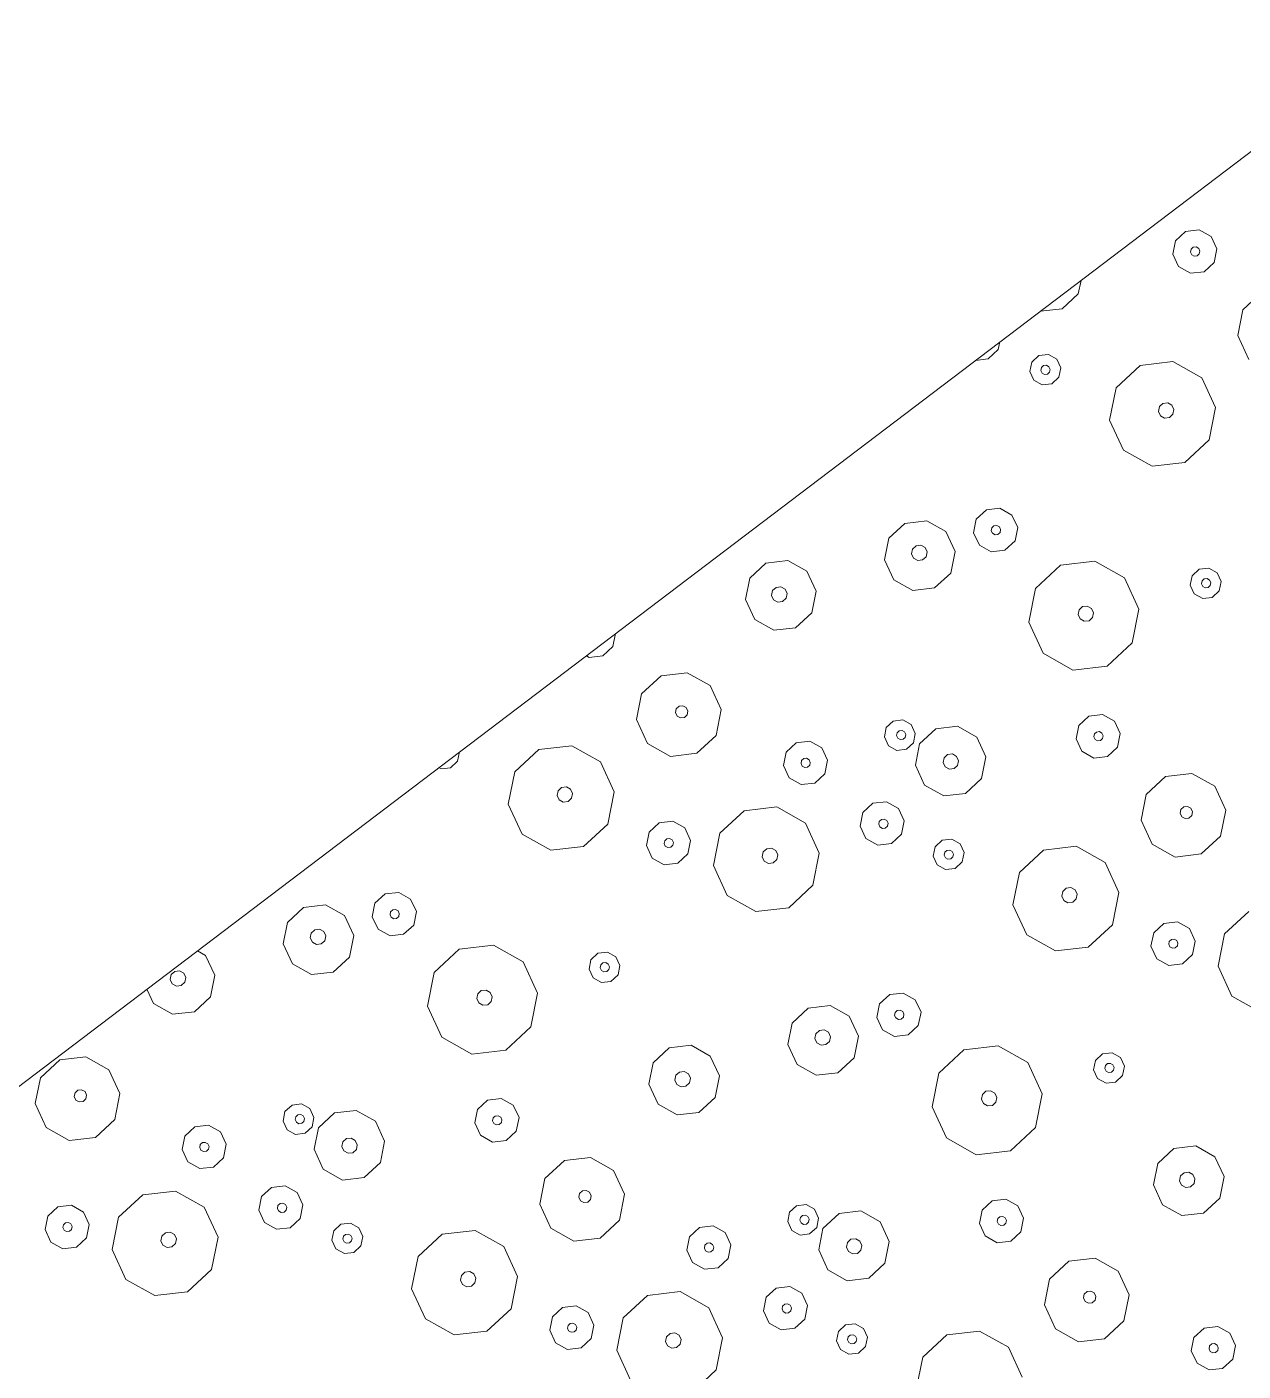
# Model space of a CAD drawing. Header units: metres. Extents: x -2858 to 512, y -1995 to 1252.
# Drawn here: x -945.436 to -941.054, y -909.575 to -904.732 of the extents above; entities that cross this region are included whole.
import ezdxf

# ---------------------------------------------------------------- set-up
doc = ezdxf.new("R2010")
doc.units = ezdxf.units.M
doc.layers.add('Calque commun', color=7, linetype='Continuous')

# ---------------------------------------------------------------- blocks, each defined once
blk = doc.blocks.new('pattern')
at = {"layer": 'Calque commun', "color": 54, "linetype": 'Continuous', "lineweight": 9}
for p, q in [((97.4761, 105.1821), (97.4958, 105.2274)), ((97.4958, 105.2274), (97.5383, 105.2526)), ((97.5383, 105.2526), (97.5876, 105.2479)), ((97.5876, 105.2479), (97.6246, 105.2151)), ((97.4869, 105.1338), (97.4761, 105.1821)), ((97.5383, 105.1769), (97.5424, 105.1865)), ((97.5424, 105.1865), (97.5514, 105.1917)), ((97.5514, 105.1917), (97.5617, 105.1907)), ((97.5617, 105.1907), (97.5695, 105.1839)), ((97.5695, 105.1839), (97.5717, 105.1737)), ((97.6246, 105.2151), (97.6354, 105.1669)), ((97.5239, 105.1011), (97.4869, 105.1338)), ((97.5406, 105.1668), (97.5383, 105.1769)), ((97.5483, 105.1599), (97.5406, 105.1668)), ((97.5587, 105.1589), (97.5483, 105.1599)), ((97.5676, 105.1642), (97.5587, 105.1589)), ((97.5717, 105.1737), (97.5676, 105.1642)), ((97.6354, 105.1669), (97.6157, 105.1215)), ((97.5731, 105.0964), (97.5239, 105.1011)), ((97.6157, 105.1215), (97.5731, 105.0964)), ((97.6152, 104.8204), (97.6969, 104.8687)), ((97.6969, 104.8687), (97.7914, 104.8597)), ((97.7914, 104.8597), (97.8626, 104.7969)), ((97.038, 104.7183), (97.0695, 104.7908)), ((97.0695, 104.7908), (97.1376, 104.831)), ((97.1376, 104.831), (97.2164, 104.8235)), ((97.2164, 104.8235), (97.2757, 104.7712)), ((97.5774, 104.7334), (97.6152, 104.8204)), ((97.8626, 104.7969), (97.8832, 104.7042)), ((97.2757, 104.7712), (97.2929, 104.694)), ((97.0553, 104.641), (97.038, 104.7183)), ((97.1385, 104.7024), (97.1454, 104.7183)), ((97.1422, 104.6855), (97.1385, 104.7024)), ((97.1454, 104.7183), (97.1603, 104.7271)), ((97.1603, 104.7271), (97.1775, 104.7254)), ((97.1775, 104.7254), (97.1905, 104.714)), ((97.1942, 104.6971), (97.1873, 104.6812)), ((97.1905, 104.714), (97.1942, 104.6971)), ((97.2929, 104.694), (97.2614, 104.6214)), ((97.598, 104.6407), (97.5774, 104.7334)), ((97.6936, 104.722), (97.6991, 104.7347)), ((97.6966, 104.7085), (97.6936, 104.722)), ((97.707, 104.6993), (97.6966, 104.7085)), ((97.6991, 104.7347), (97.711, 104.7417)), ((97.7208, 104.698), (97.707, 104.6993)), ((97.711, 104.7417), (97.7248, 104.7404)), ((97.7327, 104.705), (97.7208, 104.698)), ((97.7248, 104.7404), (97.7352, 104.7313)), ((97.7382, 104.7177), (97.7327, 104.705)), ((97.7352, 104.7313), (97.7382, 104.7177)), ((97.8832, 104.7042), (97.8454, 104.6171)), ((98.0455, 104.6217), (98.0927, 104.7305)), ((97.1552, 104.6741), (97.1422, 104.6855)), ((97.1724, 104.6724), (97.1552, 104.6741)), ((97.1873, 104.6812), (97.1724, 104.6724)), ((97.1145, 104.5887), (97.0553, 104.641)), ((97.2614, 104.6214), (97.1933, 104.5812)), ((97.6692, 104.5779), (97.598, 104.6407)), ((97.8454, 104.6171), (97.7637, 104.5689)), ((98.0713, 104.5058), (98.0455, 104.6217)), ((97.1933, 104.5812), (97.1145, 104.5887)), ((97.7637, 104.5689), (97.6692, 104.5779)), ((98.1602, 104.4273), (98.0713, 104.5058)), ((96.5403, 104.4938), (96.5661, 104.378)), ((98.3805, 104.4764), (98.2784, 104.416)), ((98.2784, 104.416), (98.1602, 104.4273)), ((96.5661, 104.378), (96.5189, 104.2691)), ((97.663, 104.3532), (97.7056, 104.3783)), ((97.7056, 104.3783), (97.7548, 104.3736)), ((97.7548, 104.3736), (97.7919, 104.3409)), ((97.6434, 104.3078), (97.663, 104.3532)), ((97.6541, 104.2595), (97.6434, 104.3078)), ((97.7056, 104.3027), (97.7097, 104.3122)), ((97.7097, 104.3122), (97.7186, 104.3175)), ((97.7186, 104.3175), (97.729, 104.3165)), ((97.729, 104.3165), (97.7367, 104.3096)), ((97.7367, 104.3096), (97.739, 104.2995)), ((97.7919, 104.3409), (97.8026, 104.2926)), ((96.5189, 104.2691), (96.4167, 104.2088)), ((96.9985, 104.2266), (97.0123, 104.2583)), ((97.0123, 104.2583), (97.0421, 104.2759)), ((97.0421, 104.2759), (97.0765, 104.2726)), ((97.0765, 104.2726), (97.1025, 104.2497)), ((97.6912, 104.2268), (97.6541, 104.2595)), ((97.7078, 104.2925), (97.7056, 104.3027)), ((97.7156, 104.2857), (97.7078, 104.2925)), ((97.7259, 104.2847), (97.7156, 104.2857)), ((97.7349, 104.29), (97.7259, 104.2847)), ((97.739, 104.2995), (97.7349, 104.29)), ((97.8026, 104.2926), (97.783, 104.2473)), ((96.4167, 104.2088), (96.2986, 104.22)), ((97.006, 104.1928), (96.9985, 104.2266)), ((97.0363, 104.2237), (97.0404, 104.2332)), ((97.0386, 104.2136), (97.0363, 104.2237)), ((97.0463, 104.2067), (97.0386, 104.2136)), ((97.0404, 104.2332), (97.0494, 104.2385)), ((97.0494, 104.2385), (97.0597, 104.2375)), ((97.0656, 104.211), (97.0567, 104.2057)), ((97.0597, 104.2375), (97.0675, 104.2307)), ((97.0697, 104.2205), (97.0656, 104.211)), ((97.0675, 104.2307), (97.0697, 104.2205)), ((97.11, 104.2159), (97.0962, 104.1842)), ((97.1025, 104.2497), (97.11, 104.2159)), ((97.7404, 104.2221), (97.6912, 104.2268)), ((97.783, 104.2473), (97.7404, 104.2221)), ((98.3436, 104.1878), (98.3573, 104.2196)), ((98.3573, 104.2196), (98.3872, 104.2372)), ((98.3872, 104.2372), (98.4216, 104.2339)), ((98.4216, 104.2339), (98.4476, 104.211)), ((98.4476, 104.211), (98.4551, 104.1772)), ((96.5069, 104.1472), (96.5495, 104.1724)), ((96.5495, 104.1724), (96.5987, 104.1677)), ((96.5987, 104.1677), (96.6358, 104.135)), ((97.032, 104.1699), (97.006, 104.1928)), ((97.0664, 104.1666), (97.032, 104.1699)), ((97.0567, 104.2057), (97.0463, 104.2067)), ((97.0962, 104.1842), (97.0664, 104.1666)), ((97.284, 104.104), (97.3904, 104.1668)), ((97.3904, 104.1668), (97.5135, 104.1551)), ((98.3511, 104.154), (98.3436, 104.1878)), ((98.383, 104.1851), (98.3872, 104.1946)), ((98.3853, 104.1749), (98.383, 104.1851)), ((98.3931, 104.1681), (98.3853, 104.1749)), ((98.3872, 104.1946), (98.3961, 104.1999)), ((98.4034, 104.1671), (98.3931, 104.1681)), ((98.3961, 104.1999), (98.4064, 104.1989)), ((98.4123, 104.1724), (98.4034, 104.1671)), ((98.4064, 104.1989), (98.4142, 104.192)), ((98.4165, 104.1819), (98.4123, 104.1724)), ((98.4142, 104.192), (98.4165, 104.1819)), ((98.4551, 104.1772), (98.4413, 104.1455)), ((96.4872, 104.1019), (96.5069, 104.1472)), ((96.6358, 104.135), (96.6465, 104.0867)), ((97.5135, 104.1551), (97.6061, 104.0733)), ((98.377, 104.1311), (98.3511, 104.154)), ((98.4115, 104.1279), (98.377, 104.1311)), ((98.4413, 104.1455), (98.4115, 104.1279)), ((96.498, 104.0536), (96.4872, 104.1019)), ((96.5494, 104.0968), (96.5536, 104.1063)), ((96.5517, 104.0866), (96.5494, 104.0968)), ((96.5595, 104.0798), (96.5517, 104.0866)), ((96.5536, 104.1063), (96.5625, 104.1116)), ((96.5698, 104.0788), (96.5595, 104.0798)), ((96.5625, 104.1116), (96.5728, 104.1106)), ((96.5788, 104.0841), (96.5698, 104.0788)), ((96.5728, 104.1106), (96.5806, 104.1037)), ((96.5829, 104.0936), (96.5788, 104.0841)), ((96.5806, 104.1037), (96.5829, 104.0936)), ((96.6465, 104.0867), (96.6269, 104.0413)), ((97.2348, 103.9906), (97.284, 104.104)), ((97.6061, 104.0733), (97.633, 103.9526)), ((98.0486, 104.0485), (98.1167, 104.0888)), ((98.1167, 104.0888), (98.1955, 104.0813)), ((98.1955, 104.0813), (98.2548, 104.0289)), ((96.5351, 104.0209), (96.498, 104.0536)), ((96.5843, 104.0162), (96.5351, 104.0209)), ((96.6269, 104.0413), (96.5843, 104.0162)), ((98.0172, 103.976), (98.0486, 104.0485)), ((98.2548, 104.0289), (98.272, 103.9517)), ((97.2617, 103.8699), (97.2348, 103.9906)), ((97.396, 103.9748), (97.4029, 103.9907)), ((97.3998, 103.9579), (97.396, 103.9748)), ((97.4029, 103.9907), (97.4178, 103.9995)), ((97.4178, 103.9995), (97.4351, 103.9979)), ((97.4351, 103.9979), (97.448, 103.9864)), ((97.4518, 103.9695), (97.4449, 103.9536)), ((97.448, 103.9864), (97.4518, 103.9695)), ((98.0344, 103.8987), (98.0172, 103.976)), ((98.1174, 103.9683), (98.1243, 103.9841)), ((98.1211, 103.9514), (98.1174, 103.9683)), ((98.1243, 103.9841), (98.1392, 103.9929)), ((98.1392, 103.9929), (98.1564, 103.9913)), ((98.1564, 103.9913), (98.1694, 103.9799)), ((98.1694, 103.9799), (98.1731, 103.963)), ((98.3967, 103.9375), (98.4163, 103.9829)), ((98.4163, 103.9829), (98.4589, 104.008)), ((98.4589, 104.008), (98.5081, 104.0033)), ((98.5081, 104.0033), (98.5452, 103.9706)), ((98.5452, 103.9706), (98.556, 103.9224)), ((96.082, 103.9153), (96.1637, 103.9635)), ((96.1637, 103.9635), (96.2582, 103.9545)), ((96.2582, 103.9545), (96.3294, 103.8917)), ((97.4128, 103.9465), (97.3998, 103.9579)), ((97.43, 103.9448), (97.4128, 103.9465)), ((97.4449, 103.9536), (97.43, 103.9448)), ((97.633, 103.9526), (97.5838, 103.8392)), ((98.1341, 103.9399), (98.1211, 103.9514)), ((98.1513, 103.9383), (98.1341, 103.9399)), ((98.1662, 103.9471), (98.1513, 103.9383)), ((98.1731, 103.963), (98.1662, 103.9471)), ((98.272, 103.9517), (98.2405, 103.8791)), ((98.4074, 103.8893), (98.3967, 103.9375)), ((98.4576, 103.9353), (98.4617, 103.9449)), ((98.4598, 103.9252), (98.4576, 103.9353)), ((98.4676, 103.9183), (98.4598, 103.9252)), ((98.4617, 103.9449), (98.4706, 103.9501)), ((98.4706, 103.9501), (98.481, 103.9492)), ((98.4869, 103.9226), (98.478, 103.9173)), ((98.481, 103.9492), (98.4888, 103.9423)), ((98.491, 103.9322), (98.4869, 103.9226)), ((98.4888, 103.9423), (98.491, 103.9322)), ((98.556, 103.9224), (98.5363, 103.877)), ((96.0442, 103.8282), (96.082, 103.9153)), ((96.3294, 103.8917), (96.35, 103.799)), ((96.5595, 103.8253), (96.6617, 103.8857)), ((96.6617, 103.8857), (96.7798, 103.8744)), ((96.7798, 103.8744), (96.8688, 103.7959)), ((98.0937, 103.8464), (98.0344, 103.8987)), ((98.2405, 103.8791), (98.1724, 103.8389)), ((98.4445, 103.8566), (98.4074, 103.8893)), ((98.478, 103.9173), (98.4676, 103.9183)), ((98.5363, 103.877), (98.4937, 103.8519)), ((98.7067, 103.8321), (98.8089, 103.8924)), ((98.8089, 103.8924), (98.927, 103.8812)), ((96.0648, 103.7355), (96.0442, 103.8282)), ((96.1604, 103.8168), (96.1659, 103.8295)), ((96.1659, 103.8295), (96.1779, 103.8365)), ((96.1779, 103.8365), (96.1917, 103.8352)), ((96.1917, 103.8352), (96.202, 103.8261)), ((96.202, 103.8261), (96.205, 103.8125)), ((96.5123, 103.7165), (96.5595, 103.8253)), ((97.3544, 103.7881), (97.2617, 103.8699)), ((97.5838, 103.8392), (97.4774, 103.7764)), ((98.1724, 103.8389), (98.0937, 103.8464)), ((98.4937, 103.8519), (98.4445, 103.8566)), ((98.6595, 103.7232), (98.7067, 103.8321)), ((96.1634, 103.8033), (96.1604, 103.8168)), ((96.1738, 103.7941), (96.1634, 103.8033)), ((96.1876, 103.7928), (96.1738, 103.7941)), ((96.1995, 103.7998), (96.1876, 103.7928)), ((96.205, 103.8125), (96.1995, 103.7998)), ((96.35, 103.799), (96.3123, 103.7119)), ((96.8688, 103.7959), (96.8946, 103.68)), ((97.4774, 103.7764), (97.3544, 103.7881)), ((98.1412, 103.7703), (98.155, 103.8021)), ((98.155, 103.8021), (98.1848, 103.8196)), ((98.1768, 103.7699), (98.181, 103.7795)), ((98.181, 103.7795), (98.1899, 103.7847)), ((98.1848, 103.8196), (98.2192, 103.8164)), ((98.1899, 103.7847), (98.2002, 103.7838)), ((98.2002, 103.7838), (98.208, 103.7769)), ((98.208, 103.7769), (98.2103, 103.7667)), ((98.2192, 103.8164), (98.2451, 103.7935)), ((98.2451, 103.7935), (98.2527, 103.7597)), ((96.136, 103.6727), (96.0648, 103.7355)), ((96.6645, 103.7181), (96.6794, 103.7269)), ((96.6794, 103.7269), (96.6966, 103.7253)), ((98.1487, 103.7365), (98.1412, 103.7703)), ((98.1747, 103.7136), (98.1487, 103.7365)), ((98.1791, 103.7598), (98.1768, 103.7699)), ((98.1869, 103.7529), (98.1791, 103.7598)), ((98.1972, 103.7519), (98.1869, 103.7529)), ((98.2061, 103.7572), (98.1972, 103.7519)), ((98.2103, 103.7667), (98.2061, 103.7572)), ((98.2389, 103.7279), (98.2091, 103.7103)), ((98.2527, 103.7597), (98.2389, 103.7279)), ((98.8117, 103.7249), (98.8266, 103.7337)), ((98.8266, 103.7337), (98.8438, 103.7321)), ((98.8438, 103.7321), (98.8568, 103.7206)), ((96.3123, 103.7119), (96.2305, 103.6637)), ((96.5381, 103.6006), (96.5123, 103.7165)), ((96.6576, 103.7022), (96.6645, 103.7181)), ((96.6614, 103.6854), (96.6576, 103.7022)), ((96.6743, 103.6739), (96.6614, 103.6854)), ((96.7065, 103.6811), (96.6916, 103.6723)), ((96.6966, 103.7253), (96.7096, 103.7138)), ((96.7133, 103.6969), (96.7065, 103.6811)), ((96.7096, 103.7138), (96.7133, 103.6969)), ((96.8946, 103.68), (96.8474, 103.5712)), ((98.2091, 103.7103), (98.1747, 103.7136)), ((98.6853, 103.6074), (98.6595, 103.7232)), ((98.8048, 103.709), (98.8117, 103.7249)), ((98.8086, 103.6921), (98.8048, 103.709)), ((98.8215, 103.6807), (98.8086, 103.6921)), ((98.8388, 103.679), (98.8215, 103.6807)), ((98.8537, 103.6878), (98.8388, 103.679)), ((98.8606, 103.7037), (98.8537, 103.6878)), ((98.8568, 103.7206), (98.8606, 103.7037)), ((99.0418, 103.6868), (98.9946, 103.5779)), ((96.2305, 103.6637), (96.136, 103.6727)), ((96.6916, 103.6723), (96.6743, 103.6739)), ((98.4186, 103.5857), (98.4383, 103.6311)), ((98.4383, 103.6311), (98.4809, 103.6562)), ((98.4809, 103.6562), (98.5301, 103.6515)), ((98.5301, 103.6515), (98.5671, 103.6188)), ((96.6271, 103.5221), (96.5381, 103.6006)), ((97.3367, 103.537), (97.3564, 103.5824)), ((97.3564, 103.5824), (97.399, 103.6075)), ((97.399, 103.6075), (97.4482, 103.6029)), ((97.4482, 103.6029), (97.4852, 103.5701)), ((98.4294, 103.5374), (98.4186, 103.5857)), ((98.4808, 103.5806), (98.4849, 103.5901)), ((98.4831, 103.5704), (98.4808, 103.5806)), ((98.4849, 103.5901), (98.4939, 103.5954)), ((98.4939, 103.5954), (98.5042, 103.5944)), ((98.5042, 103.5944), (98.512, 103.5875)), ((98.512, 103.5875), (98.5142, 103.5774)), ((98.5671, 103.6188), (98.5779, 103.5705)), ((98.7743, 103.5289), (98.6853, 103.6074)), ((96.8474, 103.5712), (96.7452, 103.5108)), ((97.3475, 103.4888), (97.3367, 103.537)), ((97.3989, 103.5319), (97.403, 103.5415)), ((97.4012, 103.5218), (97.3989, 103.5319)), ((97.403, 103.5415), (97.412, 103.5467)), ((97.412, 103.5467), (97.4223, 103.5457)), ((97.4223, 103.5457), (97.4301, 103.5389)), ((97.4301, 103.5389), (97.4324, 103.5287)), ((97.4852, 103.5701), (97.496, 103.5219)), ((98.4664, 103.5047), (98.4294, 103.5374)), ((98.4908, 103.5636), (98.4831, 103.5704)), ((98.5012, 103.5626), (98.4908, 103.5636)), ((98.5101, 103.5679), (98.5012, 103.5626)), ((98.5142, 103.5774), (98.5101, 103.5679)), ((98.5779, 103.5705), (98.5582, 103.5252)), ((98.9946, 103.5779), (98.8924, 103.5176)), ((96.7452, 103.5108), (96.6271, 103.5221)), ((97.3845, 103.4561), (97.3475, 103.4888)), ((97.409, 103.5149), (97.4012, 103.5218)), ((97.4193, 103.5139), (97.409, 103.5149)), ((97.4282, 103.5192), (97.4193, 103.5139)), ((97.4324, 103.5287), (97.4282, 103.5192)), ((97.496, 103.5219), (97.4763, 103.4765)), ((97.5714, 103.472), (97.6396, 103.5123)), ((97.6396, 103.5123), (97.7183, 103.5048)), ((97.7183, 103.5048), (97.7776, 103.4524)), ((98.5156, 103.5), (98.4664, 103.5047)), ((98.5582, 103.5252), (98.5156, 103.5)), ((98.8924, 103.5176), (98.7743, 103.5289)), ((96.1102, 103.4026), (96.1299, 103.448)), ((96.1299, 103.448), (96.1724, 103.4731)), ((96.1724, 103.4731), (96.2216, 103.4684)), ((96.2216, 103.4684), (96.2587, 103.4357)), ((96.2587, 103.4357), (96.2695, 103.3874)), ((97.4338, 103.4514), (97.3845, 103.4561)), ((97.4763, 103.4765), (97.4338, 103.4514)), ((97.54, 103.3995), (97.5714, 103.472)), ((97.7776, 103.4524), (97.7948, 103.3752)), ((98.9629, 103.4107), (98.9826, 103.4561)), ((98.9826, 103.4561), (99.0252, 103.4812)), ((99.0252, 103.4812), (99.0744, 103.4765)), ((99.0744, 103.4765), (99.1114, 103.4438)), ((99.1114, 103.4438), (99.1222, 103.3955)), ((96.1209, 103.3543), (96.1102, 103.4026)), ((96.1724, 103.3975), (96.1765, 103.407)), ((96.1746, 103.3873), (96.1724, 103.3975)), ((96.1824, 103.3805), (96.1746, 103.3873)), ((96.1765, 103.407), (96.1855, 103.4123)), ((96.1855, 103.4123), (96.1958, 103.4113)), ((96.1958, 103.4113), (96.2036, 103.4044)), ((96.2058, 103.3943), (96.2017, 103.3848)), ((96.2036, 103.4044), (96.2058, 103.3943)), ((96.2695, 103.3874), (96.2498, 103.3421)), ((97.5572, 103.3223), (97.54, 103.3995)), ((97.633, 103.3821), (97.6398, 103.398)), ((97.6398, 103.398), (97.6548, 103.4068)), ((97.6548, 103.4068), (97.672, 103.4051)), ((97.672, 103.4051), (97.685, 103.3937)), ((97.685, 103.3937), (97.6887, 103.3768)), ((98.9737, 103.3625), (98.9629, 103.4107)), ((99.0251, 103.4056), (99.0292, 103.4151)), ((99.0274, 103.3955), (99.0251, 103.4056)), ((99.0351, 103.3886), (99.0274, 103.3955)), ((99.0292, 103.4151), (99.0382, 103.4204)), ((99.0455, 103.3876), (99.0351, 103.3886)), ((99.0382, 103.4204), (99.0485, 103.4194)), ((99.0544, 103.3929), (99.0455, 103.3876)), ((99.0485, 103.4194), (99.0563, 103.4125)), ((99.0586, 103.4024), (99.0544, 103.3929)), ((99.0563, 103.4125), (99.0586, 103.4024)), ((99.1222, 103.3955), (99.1025, 103.3502)), ((95.4653, 103.3214), (95.4791, 103.3531)), ((95.4791, 103.3531), (95.5089, 103.3707)), ((95.5089, 103.3707), (95.5434, 103.3674)), ((95.5434, 103.3674), (95.5693, 103.3445)), ((95.5693, 103.3445), (95.5768, 103.3107)), ((96.158, 103.3216), (96.1209, 103.3543)), ((96.1928, 103.3795), (96.1824, 103.3805)), ((96.2017, 103.3848), (96.1928, 103.3795)), ((96.2498, 103.3421), (96.2072, 103.3169)), ((97.6367, 103.3652), (97.633, 103.3821)), ((97.6497, 103.3538), (97.6367, 103.3652)), ((97.6669, 103.3521), (97.6497, 103.3538)), ((97.6818, 103.3609), (97.6669, 103.3521)), ((97.6887, 103.3768), (97.6818, 103.3609)), ((97.7948, 103.3752), (97.7633, 103.3026)), ((99.0107, 103.3297), (98.9737, 103.3625)), ((99.1025, 103.3502), (99.06, 103.325)), ((95.4729, 103.2876), (95.4653, 103.3214)), ((95.5031, 103.3185), (95.5072, 103.328)), ((95.5054, 103.3084), (95.5031, 103.3185)), ((95.5132, 103.3015), (95.5054, 103.3084)), ((95.5072, 103.328), (95.5162, 103.3333)), ((95.5235, 103.3005), (95.5132, 103.3015)), ((95.5162, 103.3333), (95.5265, 103.3323)), ((95.5324, 103.3058), (95.5235, 103.3005)), ((95.5265, 103.3323), (95.5343, 103.3255)), ((95.5366, 103.3153), (95.5324, 103.3058)), ((95.5343, 103.3255), (95.5366, 103.3153)), ((95.5768, 103.3107), (95.5631, 103.279)), ((96.2072, 103.3169), (96.158, 103.3216)), ((96.8104, 103.2826), (96.8242, 103.3144)), ((96.8242, 103.3144), (96.854, 103.332)), ((96.854, 103.332), (96.8884, 103.3287)), ((96.854, 103.2894), (96.8629, 103.2947)), ((96.8629, 103.2947), (96.8733, 103.2937)), ((96.8733, 103.2937), (96.881, 103.2868)), ((96.8884, 103.3287), (96.9144, 103.3058)), ((96.9144, 103.3058), (96.9219, 103.272)), ((97.6165, 103.2699), (97.5572, 103.3223)), ((97.7633, 103.3026), (97.6952, 103.2624)), ((99.06, 103.325), (99.0107, 103.3297)), ((95.4988, 103.2647), (95.4729, 103.2876)), ((95.5333, 103.2614), (95.4988, 103.2647)), ((95.5631, 103.279), (95.5333, 103.2614)), ((95.7508, 103.1988), (95.8573, 103.2616)), ((95.8573, 103.2616), (95.9803, 103.2499)), ((95.9803, 103.2499), (96.073, 103.1681)), ((96.8179, 103.2488), (96.8104, 103.2826)), ((96.8439, 103.2259), (96.8179, 103.2488)), ((96.8498, 103.2799), (96.854, 103.2894)), ((96.8521, 103.2697), (96.8498, 103.2799)), ((96.8599, 103.2629), (96.8521, 103.2697)), ((96.8702, 103.2619), (96.8599, 103.2629)), ((96.8792, 103.2672), (96.8702, 103.2619)), ((96.8833, 103.2767), (96.8792, 103.2672)), ((96.881, 103.2868), (96.8833, 103.2767)), ((96.9219, 103.272), (96.9081, 103.2403)), ((97.6952, 103.2624), (97.6165, 103.2699)), ((98.5576, 103.2241), (98.6394, 103.2724)), ((98.6394, 103.2724), (98.7339, 103.2634)), ((98.7339, 103.2634), (98.8051, 103.2005)), ((95.7016, 103.0854), (95.7508, 103.1988)), ((96.8783, 103.2227), (96.8439, 103.2259)), ((96.9081, 103.2403), (96.8783, 103.2227)), ((97.9806, 103.1219), (98.012, 103.1945)), ((98.012, 103.1945), (98.0801, 103.2347)), ((98.0801, 103.2347), (98.1589, 103.2272)), ((98.1589, 103.2272), (98.2182, 103.1748)), ((98.5199, 103.137), (98.5576, 103.2241)), ((98.8051, 103.2005), (98.8257, 103.1079)), ((99.0352, 103.1342), (99.1374, 103.1945)), ((99.1374, 103.1945), (99.2555, 103.1832)), ((96.073, 103.1681), (96.0998, 103.0474)), ((96.5154, 103.1433), (96.5836, 103.1836)), ((96.5836, 103.1836), (96.6623, 103.1761)), ((96.6623, 103.1761), (96.7216, 103.1237)), ((98.2182, 103.1748), (98.2354, 103.0976)), ((98.6416, 103.1383), (98.6535, 103.1454)), ((98.6535, 103.1454), (98.6673, 103.1441)), ((99.2555, 103.1832), (99.3444, 103.1047)), ((96.484, 103.0708), (96.5154, 103.1433)), ((96.7216, 103.1237), (96.7388, 103.0465)), ((96.8832, 103.0777), (96.9257, 103.1028)), ((96.9257, 103.1028), (96.975, 103.0982)), ((96.975, 103.0982), (97.012, 103.0654)), ((97.9977, 103.0447), (97.9806, 103.1219)), ((98.081, 103.106), (98.0879, 103.1219)), ((98.0847, 103.0891), (98.081, 103.106)), ((98.0879, 103.1219), (98.1028, 103.1307)), ((98.1028, 103.1307), (98.12, 103.1291)), ((98.12, 103.1291), (98.133, 103.1176)), ((98.1367, 103.1007), (98.1298, 103.0849)), ((98.133, 103.1176), (98.1367, 103.1007)), ((98.2354, 103.0976), (98.2039, 103.025)), ((98.5405, 103.0443), (98.5199, 103.137)), ((98.6361, 103.1256), (98.6416, 103.1383)), ((98.6391, 103.1121), (98.6361, 103.1256)), ((98.6495, 103.103), (98.6391, 103.1121)), ((98.6633, 103.1016), (98.6495, 103.103)), ((98.6752, 103.1087), (98.6633, 103.1016)), ((98.6673, 103.1441), (98.6777, 103.1349)), ((98.6807, 103.1214), (98.6752, 103.1087)), ((98.6777, 103.1349), (98.6807, 103.1214)), ((98.8257, 103.1079), (98.7879, 103.0208)), ((98.988, 103.0253), (99.0352, 103.1342)), ((99.3444, 103.1047), (99.3702, 102.9889)), ((95.7285, 102.9647), (95.7016, 103.0854)), ((95.8629, 103.0696), (95.8697, 103.0855)), ((95.8666, 103.0527), (95.8629, 103.0696)), ((95.8796, 103.0413), (95.8666, 103.0527)), ((95.8697, 103.0855), (95.8847, 103.0943)), ((95.8847, 103.0943), (95.9019, 103.0927)), ((95.9117, 103.0484), (95.8968, 103.0396)), ((95.9019, 103.0927), (95.9148, 103.0812)), ((95.9186, 103.0643), (95.9117, 103.0484)), ((95.9148, 103.0812), (95.9186, 103.0643)), ((96.0998, 103.0474), (96.0507, 102.934)), ((96.5012, 102.9935), (96.484, 103.0708)), ((96.5842, 103.0631), (96.5911, 103.0789)), ((96.588, 103.0462), (96.5842, 103.0631)), ((96.5911, 103.0789), (96.606, 103.0877)), ((96.606, 103.0877), (96.6232, 103.0861)), ((96.6232, 103.0861), (96.6362, 103.0747)), ((96.64, 103.0578), (96.6331, 103.0419)), ((96.6362, 103.0747), (96.64, 103.0578)), ((96.8635, 103.0323), (96.8832, 103.0777)), ((97.012, 103.0654), (97.0228, 103.0172)), ((98.0977, 103.0777), (98.0847, 103.0891)), ((98.1149, 103.0761), (98.0977, 103.0777)), ((98.1298, 103.0849), (98.1149, 103.0761)), ((95.8968, 103.0396), (95.8796, 103.0413)), ((96.6009, 103.0347), (96.588, 103.0462)), ((96.6182, 103.0331), (96.6009, 103.0347)), ((96.6331, 103.0419), (96.6182, 103.0331)), ((96.7388, 103.0465), (96.7074, 102.9739)), ((96.8743, 102.9841), (96.8635, 103.0323)), ((96.9244, 103.0301), (96.9285, 103.0397)), ((96.9267, 103.02), (96.9244, 103.0301)), ((96.9344, 103.0131), (96.9267, 103.02)), ((96.9285, 103.0397), (96.9375, 103.0449)), ((96.9448, 103.0122), (96.9344, 103.0131)), ((96.9375, 103.0449), (96.9478, 103.044)), ((96.9537, 103.0174), (96.9448, 103.0122)), ((96.9478, 103.044), (96.9556, 103.0371)), ((96.9578, 103.027), (96.9537, 103.0174)), ((96.9556, 103.0371), (96.9578, 103.027)), ((97.0228, 103.0172), (97.0031, 102.9718)), ((98.0571, 102.9923), (97.9977, 103.0447)), ((98.2039, 103.025), (98.1358, 102.9848)), ((98.6117, 102.9815), (98.5405, 103.0443)), ((98.7879, 103.0208), (98.7062, 102.9725)), ((99.0138, 102.9095), (98.988, 103.0253)), ((99.1333, 103.0111), (99.1402, 103.027)), ((99.137, 102.9942), (99.1333, 103.0111)), ((99.1402, 103.027), (99.1551, 103.0358)), ((99.1551, 103.0358), (99.1723, 103.0341)), ((99.1723, 103.0341), (99.1852, 103.0227)), ((99.189, 103.0058), (99.1821, 102.9899)), ((99.1852, 103.0227), (99.189, 103.0058)), ((95.0263, 102.9201), (95.1285, 102.9805)), ((95.1285, 102.9805), (95.2467, 102.9692)), ((95.2467, 102.9692), (95.3356, 102.8907)), ((95.8212, 102.8829), (95.7285, 102.9647)), ((96.5605, 102.9412), (96.5012, 102.9935)), ((96.7074, 102.9739), (96.6392, 102.9337)), ((96.9113, 102.9514), (96.8743, 102.9841)), ((96.9605, 102.9467), (96.9113, 102.9514)), ((97.0031, 102.9718), (96.9605, 102.9467)), ((97.1736, 102.9269), (97.2757, 102.9872)), ((97.2757, 102.9872), (97.3939, 102.976)), ((97.3939, 102.976), (97.4828, 102.8974)), ((98.1358, 102.9848), (98.0571, 102.9923)), ((98.7062, 102.9725), (98.6117, 102.9815)), ((99.15, 102.9827), (99.137, 102.9942)), ((99.1672, 102.9811), (99.15, 102.9827)), ((99.1821, 102.9899), (99.1672, 102.9811)), ((99.3702, 102.9889), (99.323, 102.88)), ((94.9791, 102.8113), (95.0263, 102.9201)), ((96.0507, 102.934), (95.9442, 102.8712)), ((96.6392, 102.9337), (96.5605, 102.9412)), ((96.6218, 102.8969), (96.6516, 102.9145)), ((96.6516, 102.9145), (96.686, 102.9112)), ((96.686, 102.9112), (96.712, 102.8883)), ((97.1264, 102.818), (97.1736, 102.9269)), ((99.1027, 102.8309), (99.0138, 102.9095)), ((94.8168, 102.8938), (94.7791, 102.8067)), ((95.3356, 102.8907), (95.3614, 102.7748)), ((95.9442, 102.8712), (95.8212, 102.8829)), ((96.608, 102.8651), (96.6218, 102.8969)), ((96.6155, 102.8313), (96.608, 102.8651)), ((96.6437, 102.8647), (96.6478, 102.8743)), ((96.6459, 102.8546), (96.6437, 102.8647)), ((96.6537, 102.8477), (96.6459, 102.8546)), ((96.6478, 102.8743), (96.6567, 102.8795)), ((96.6567, 102.8795), (96.6671, 102.8786)), ((96.6671, 102.8786), (96.6748, 102.8717)), ((96.6771, 102.8615), (96.673, 102.852)), ((96.6748, 102.8717), (96.6771, 102.8615)), ((96.7195, 102.8545), (96.7057, 102.8227)), ((96.712, 102.8883), (96.7195, 102.8545)), ((97.4828, 102.8974), (97.5086, 102.7816)), ((99.323, 102.88), (99.2209, 102.8197)), ((94.7791, 102.8067), (94.6973, 102.7585)), ((95.0049, 102.6954), (94.9791, 102.8113)), ((95.1244, 102.7971), (95.1313, 102.8129)), ((95.1313, 102.8129), (95.1462, 102.8217)), ((95.1462, 102.8217), (95.1634, 102.8201)), ((95.1634, 102.8201), (95.1764, 102.8086)), ((95.1764, 102.8086), (95.1802, 102.7917)), ((96.6415, 102.8084), (96.6155, 102.8313)), ((96.6759, 102.8051), (96.6415, 102.8084)), ((96.664, 102.8467), (96.6537, 102.8477)), ((96.673, 102.852), (96.664, 102.8467)), ((96.7057, 102.8227), (96.6759, 102.8051)), ((97.1522, 102.7022), (97.1264, 102.818)), ((97.2716, 102.8038), (97.2785, 102.8197)), ((97.2785, 102.8197), (97.2934, 102.8285)), ((97.2934, 102.8285), (97.3106, 102.8269)), ((97.3106, 102.8269), (97.3236, 102.8154)), ((97.3236, 102.8154), (97.3274, 102.7985)), ((99.2209, 102.8197), (99.1027, 102.8309)), ((94.6973, 102.7585), (94.6028, 102.7675)), ((95.1282, 102.7802), (95.1244, 102.7971)), ((95.1412, 102.7687), (95.1282, 102.7802)), ((95.1584, 102.7671), (95.1412, 102.7687)), ((95.1733, 102.7759), (95.1584, 102.7671)), ((95.1802, 102.7917), (95.1733, 102.7759)), ((95.3614, 102.7748), (95.3142, 102.666)), ((97.2754, 102.7869), (97.2716, 102.8038)), ((97.2884, 102.7755), (97.2754, 102.7869)), ((97.3056, 102.7738), (97.2884, 102.7755)), ((97.3205, 102.7826), (97.3056, 102.7738)), ((97.3274, 102.7985), (97.3205, 102.7826)), ((97.5086, 102.7816), (97.4614, 102.6728)), ((98.6055, 102.7568), (98.6481, 102.7819)), ((98.6481, 102.7819), (98.6973, 102.7772)), ((98.6973, 102.7772), (98.7344, 102.7445)), ((96.8854, 102.6805), (96.9051, 102.7259)), ((96.9051, 102.7259), (96.9477, 102.751)), ((96.9477, 102.751), (96.9969, 102.7463)), ((96.9969, 102.7463), (97.034, 102.7136)), ((97.034, 102.7136), (97.0447, 102.6653)), ((98.5859, 102.7114), (98.6055, 102.7568)), ((98.5966, 102.6632), (98.5859, 102.7114)), ((98.6481, 102.7063), (98.6522, 102.7158)), ((98.6522, 102.7158), (98.6611, 102.7211)), ((98.6611, 102.7211), (98.6715, 102.7201)), ((98.6715, 102.7201), (98.6793, 102.7133)), ((98.6793, 102.7133), (98.6815, 102.7031)), ((98.7344, 102.7445), (98.7451, 102.6963)), ((95.0939, 102.6169), (95.0049, 102.6954)), ((95.3142, 102.666), (95.212, 102.6056)), ((95.8035, 102.6319), (95.8232, 102.6772)), ((95.8232, 102.6772), (95.8658, 102.7024)), ((95.8658, 102.7024), (95.915, 102.6977)), ((95.915, 102.6977), (95.9521, 102.6649)), ((95.9521, 102.6649), (95.9628, 102.6167)), ((96.8962, 102.6322), (96.8854, 102.6805)), ((96.9476, 102.6754), (96.9518, 102.6849)), ((96.9499, 102.6652), (96.9476, 102.6754)), ((96.9577, 102.6584), (96.9499, 102.6652)), ((96.9518, 102.6849), (96.9607, 102.6902)), ((96.9607, 102.6902), (96.971, 102.6892)), ((96.9769, 102.6627), (96.968, 102.6574)), ((96.971, 102.6892), (96.9788, 102.6823)), ((96.9811, 102.6722), (96.9769, 102.6627)), ((96.9788, 102.6823), (96.9811, 102.6722)), ((97.0447, 102.6653), (97.025, 102.62)), ((97.2411, 102.6237), (97.1522, 102.7022)), ((97.4614, 102.6728), (97.3592, 102.6124)), ((97.941, 102.6302), (97.9548, 102.662)), ((97.9548, 102.662), (97.9846, 102.6796)), ((97.9846, 102.6796), (98.019, 102.6763)), ((98.019, 102.6763), (98.045, 102.6534)), ((98.6337, 102.6304), (98.5966, 102.6632)), ((98.6503, 102.6962), (98.6481, 102.7063)), ((98.6581, 102.6893), (98.6503, 102.6962)), ((98.6684, 102.6883), (98.6581, 102.6893)), ((98.6774, 102.6936), (98.6684, 102.6883)), ((98.6815, 102.7031), (98.6774, 102.6936)), ((98.7451, 102.6963), (98.7255, 102.6509)), ((95.212, 102.6056), (95.0939, 102.6169)), ((95.8143, 102.5836), (95.8035, 102.6319)), ((95.8657, 102.6267), (95.8699, 102.6363)), ((95.868, 102.6166), (95.8657, 102.6267)), ((95.8758, 102.6097), (95.868, 102.6166)), ((95.8699, 102.6363), (95.8788, 102.6415)), ((95.8788, 102.6415), (95.8891, 102.6405)), ((95.8951, 102.614), (95.8861, 102.6087)), ((95.8891, 102.6405), (95.8969, 102.6337)), ((95.8992, 102.6235), (95.8951, 102.614)), ((95.8969, 102.6337), (95.8992, 102.6235)), ((95.9628, 102.6167), (95.9432, 102.5713)), ((96.9332, 102.5995), (96.8962, 102.6322)), ((96.968, 102.6574), (96.9577, 102.6584)), ((97.025, 102.62), (96.9825, 102.5948)), ((97.3592, 102.6124), (97.2411, 102.6237)), ((97.9485, 102.5964), (97.941, 102.6302)), ((97.9788, 102.6273), (97.9829, 102.6369)), ((97.981, 102.6172), (97.9788, 102.6273)), ((97.9888, 102.6103), (97.981, 102.6172)), ((97.9829, 102.6369), (97.9919, 102.6422)), ((97.9919, 102.6422), (98.0022, 102.6412)), ((98.0081, 102.6146), (97.9992, 102.6094)), ((98.0022, 102.6412), (98.01, 102.6343)), ((98.0122, 102.6242), (98.0081, 102.6146)), ((98.01, 102.6343), (98.0122, 102.6242)), ((98.0525, 102.6196), (98.0387, 102.5878)), ((98.045, 102.6534), (98.0525, 102.6196)), ((98.6829, 102.6258), (98.6337, 102.6304)), ((98.7255, 102.6509), (98.6829, 102.6258)), ((99.2861, 102.5915), (99.2999, 102.6232)), ((99.2999, 102.6232), (99.3297, 102.6408)), ((99.3297, 102.6408), (99.3641, 102.6375)), ((99.3641, 102.6375), (99.3901, 102.6146)), ((99.3901, 102.6146), (99.3976, 102.5808)), ((94.5967, 102.5428), (94.6393, 102.5679)), ((94.6393, 102.5679), (94.6885, 102.5632)), ((94.6885, 102.5632), (94.7255, 102.5305)), ((95.8514, 102.5509), (95.8143, 102.5836)), ((95.8861, 102.6087), (95.8758, 102.6097)), ((95.9432, 102.5713), (95.9006, 102.5462)), ((96.0068, 102.4943), (96.0383, 102.5668)), ((96.0383, 102.5668), (96.1064, 102.6071)), ((96.1064, 102.6071), (96.1851, 102.5996)), ((96.1851, 102.5996), (96.2444, 102.5472)), ((96.9825, 102.5948), (96.9332, 102.5995)), ((97.4494, 102.5509), (97.492, 102.576)), ((97.492, 102.576), (97.5412, 102.5713)), ((97.5412, 102.5713), (97.5783, 102.5386)), ((97.9745, 102.5735), (97.9485, 102.5964)), ((98.0089, 102.5702), (97.9745, 102.5735)), ((97.9992, 102.6094), (97.9888, 102.6103)), ((98.0387, 102.5878), (98.0089, 102.5702)), ((98.2265, 102.5076), (98.3329, 102.5704)), ((98.3329, 102.5704), (98.456, 102.5587)), ((99.2936, 102.5577), (99.2861, 102.5915)), ((99.3255, 102.5887), (99.3297, 102.5982)), ((99.3278, 102.5786), (99.3255, 102.5887)), ((99.3356, 102.5717), (99.3278, 102.5786)), ((99.3297, 102.5982), (99.3386, 102.6035)), ((99.3459, 102.5707), (99.3356, 102.5717)), ((99.3386, 102.6035), (99.3489, 102.6025)), ((99.3548, 102.576), (99.3459, 102.5707)), ((99.3489, 102.6025), (99.3567, 102.5957)), ((99.359, 102.5855), (99.3548, 102.576)), ((99.3567, 102.5957), (99.359, 102.5855)), ((99.3976, 102.5808), (99.3838, 102.5491)), ((94.577, 102.4974), (94.5967, 102.5428)), ((94.7255, 102.5305), (94.7363, 102.4822)), ((95.9006, 102.5462), (95.8514, 102.5509)), ((96.2444, 102.5472), (96.2616, 102.47)), ((97.4297, 102.5055), (97.4494, 102.5509)), ((97.4961, 102.5099), (97.505, 102.5152)), ((97.505, 102.5152), (97.5153, 102.5142)), ((97.5783, 102.5386), (97.589, 102.4904)), ((98.456, 102.5587), (98.5486, 102.4769)), ((99.3195, 102.5348), (99.2936, 102.5577)), ((99.354, 102.5315), (99.3195, 102.5348)), ((99.3838, 102.5491), (99.354, 102.5315)), ((94.5878, 102.4491), (94.577, 102.4974)), ((94.6392, 102.4923), (94.6433, 102.5018)), ((94.6415, 102.4821), (94.6392, 102.4923)), ((94.6492, 102.4753), (94.6415, 102.4821)), ((94.6433, 102.5018), (94.6523, 102.5071)), ((94.6596, 102.4743), (94.6492, 102.4753)), ((94.6523, 102.5071), (94.6626, 102.5061)), ((94.6685, 102.4796), (94.6596, 102.4743)), ((94.6626, 102.5061), (94.6704, 102.4992)), ((94.6727, 102.4891), (94.6685, 102.4796)), ((94.6704, 102.4992), (94.6727, 102.4891)), ((94.7363, 102.4822), (94.7166, 102.4369)), ((96.024, 102.4171), (96.0068, 102.4943)), ((96.0998, 102.4769), (96.1067, 102.4928)), ((96.1036, 102.46), (96.0998, 102.4769)), ((96.1067, 102.4928), (96.1216, 102.5016)), ((96.1216, 102.5016), (96.1388, 102.4999)), ((96.1388, 102.4999), (96.1518, 102.4885)), ((96.1555, 102.4716), (96.1487, 102.4557)), ((96.1518, 102.4885), (96.1555, 102.4716)), ((96.2616, 102.47), (96.2302, 102.3974)), ((97.4405, 102.4573), (97.4297, 102.5055)), ((97.4919, 102.5004), (97.4961, 102.5099)), ((97.4942, 102.4903), (97.4919, 102.5004)), ((97.502, 102.4834), (97.4942, 102.4903)), ((97.5123, 102.4824), (97.502, 102.4834)), ((97.5213, 102.4877), (97.5123, 102.4824)), ((97.5153, 102.5142), (97.5231, 102.5074)), ((97.5254, 102.4972), (97.5213, 102.4877)), ((97.5231, 102.5074), (97.5254, 102.4972)), ((97.589, 102.4904), (97.5694, 102.445)), ((98.1773, 102.3942), (98.2265, 102.5076)), ((98.5486, 102.4769), (98.5755, 102.3563)), ((98.9911, 102.4522), (99.0592, 102.4924)), ((99.0592, 102.4924), (99.138, 102.4849)), ((99.138, 102.4849), (99.1973, 102.4325)), ((94.6248, 102.4164), (94.5878, 102.4491)), ((94.7166, 102.4369), (94.674, 102.4117)), ((95.291, 102.4092), (95.3208, 102.4268)), ((95.3208, 102.4268), (95.3553, 102.4235)), ((95.3553, 102.4235), (95.3812, 102.4006)), ((96.1165, 102.4486), (96.1036, 102.46)), ((96.1338, 102.4469), (96.1165, 102.4486)), ((96.1487, 102.4557), (96.1338, 102.4469)), ((97.4776, 102.4245), (97.4405, 102.4573)), ((97.5268, 102.4199), (97.4776, 102.4245)), ((97.5694, 102.445), (97.5268, 102.4199)), ((98.9596, 102.3796), (98.9911, 102.4522)), ((99.1973, 102.4325), (99.2145, 102.3553)), ((94.674, 102.4117), (94.6248, 102.4164)), ((95.2772, 102.3774), (95.291, 102.4092)), ((95.2848, 102.3437), (95.2772, 102.3774)), ((95.3167, 102.3747), (95.3208, 102.3842)), ((95.3189, 102.3645), (95.3167, 102.3747)), ((95.3208, 102.3842), (95.3297, 102.3895)), ((95.3297, 102.3895), (95.3401, 102.3885)), ((95.3401, 102.3885), (95.3479, 102.3816)), ((95.3501, 102.3715), (95.346, 102.362)), ((95.3479, 102.3816), (95.3501, 102.3715)), ((95.3812, 102.4006), (95.3887, 102.3668)), ((96.0833, 102.3647), (96.024, 102.4171)), ((96.2302, 102.3974), (96.162, 102.3572)), ((98.2042, 102.2736), (98.1773, 102.3942)), ((98.3385, 102.3785), (98.3454, 102.3943)), ((98.3423, 102.3616), (98.3385, 102.3785)), ((98.3454, 102.3943), (98.3603, 102.4031)), ((98.3603, 102.4031), (98.3775, 102.4015)), ((98.3775, 102.4015), (98.3905, 102.3901)), ((98.3943, 102.3732), (98.3874, 102.3573)), ((98.3905, 102.3901), (98.3943, 102.3732)), ((98.9769, 102.3024), (98.9596, 102.3796)), ((99.0599, 102.3719), (99.0668, 102.3878)), ((99.0636, 102.355), (99.0599, 102.3719)), ((99.0668, 102.3878), (99.0817, 102.3966)), ((99.0817, 102.3966), (99.0989, 102.3949)), ((99.0989, 102.3949), (99.1119, 102.3835)), ((99.1119, 102.3835), (99.1156, 102.3666)), ((99.3392, 102.3412), (99.3588, 102.3865)), ((99.3588, 102.3865), (99.4014, 102.4117)), ((99.4014, 102.4117), (99.4506, 102.407)), ((99.4506, 102.407), (99.4877, 102.3743)), ((99.4877, 102.3743), (99.4985, 102.326)), ((95.3107, 102.3207), (95.2848, 102.3437)), ((95.3267, 102.3577), (95.3189, 102.3645)), ((95.3371, 102.3567), (95.3267, 102.3577)), ((95.346, 102.362), (95.3371, 102.3567)), ((95.375, 102.3351), (95.3452, 102.3175)), ((95.3887, 102.3668), (95.375, 102.3351)), ((96.162, 102.3572), (96.0833, 102.3647)), ((96.4788, 102.2893), (96.547, 102.3295)), ((96.547, 102.3295), (96.6257, 102.322)), ((96.6257, 102.322), (96.685, 102.2696)), ((97.0245, 102.3189), (97.1062, 102.3672)), ((97.1062, 102.3672), (97.2007, 102.3582)), ((97.2007, 102.3582), (97.2719, 102.2953)), ((98.3553, 102.3501), (98.3423, 102.3616)), ((98.3725, 102.3485), (98.3553, 102.3501)), ((98.3874, 102.3573), (98.3725, 102.3485)), ((98.5755, 102.3563), (98.5263, 102.2429)), ((99.0766, 102.3436), (99.0636, 102.355)), ((99.0938, 102.3419), (99.0766, 102.3436)), ((99.1087, 102.3507), (99.0938, 102.3419)), ((99.1156, 102.3666), (99.1087, 102.3507)), ((99.2145, 102.3553), (99.183, 102.2827)), ((99.3499, 102.2929), (99.3392, 102.3412)), ((99.4001, 102.339), (99.4042, 102.3485)), ((99.4023, 102.3288), (99.4001, 102.339)), ((99.4101, 102.322), (99.4023, 102.3288)), ((99.4042, 102.3485), (99.4131, 102.3538)), ((99.4205, 102.321), (99.4101, 102.322)), ((99.4131, 102.3538), (99.4235, 102.3528)), ((99.4294, 102.3263), (99.4205, 102.321)), ((99.4235, 102.3528), (99.4313, 102.3459)), ((99.4335, 102.3358), (99.4294, 102.3263)), ((99.4313, 102.3459), (99.4335, 102.3358)), ((99.4985, 102.326), (99.4788, 102.2806)), ((95.0077, 102.2532), (95.0504, 102.2784)), ((95.0504, 102.2784), (95.1291, 102.2709)), ((95.3452, 102.3175), (95.3107, 102.3207)), ((96.4474, 102.2167), (96.4788, 102.2893)), ((96.9867, 102.2318), (97.0245, 102.3189)), ((97.2719, 102.2953), (97.2925, 102.2027)), ((97.502, 102.229), (97.6042, 102.2893)), ((97.6042, 102.2893), (97.7223, 102.278)), ((97.7223, 102.278), (97.8113, 102.1995)), ((98.2969, 102.1917), (98.2042, 102.2736)), ((99.0362, 102.25), (98.9769, 102.3024)), ((99.183, 102.2827), (99.1149, 102.2425)), ((99.387, 102.2602), (99.3499, 102.2929)), ((99.4788, 102.2806), (99.4362, 102.2555)), ((99.6492, 102.2357), (99.7514, 102.2961)), ((99.7514, 102.2961), (99.8695, 102.2848)), ((99.8695, 102.2848), (99.9585, 102.2063)), ((95.1291, 102.2709), (95.1884, 102.2185)), ((96.5547, 102.2167), (96.5696, 102.2255)), ((96.5696, 102.2255), (96.5868, 102.2239)), ((96.685, 102.2696), (96.7022, 102.1924)), ((97.0073, 102.1391), (96.9867, 102.2318)), ((97.1029, 102.2204), (97.1084, 102.2331)), ((97.1084, 102.2331), (97.1204, 102.2402)), ((97.1204, 102.2402), (97.1341, 102.2389)), ((97.1341, 102.2389), (97.1445, 102.2297)), ((97.1445, 102.2297), (97.1475, 102.2162)), ((97.4548, 102.1201), (97.502, 102.229)), ((98.5263, 102.2429), (98.4199, 102.18)), ((99.1149, 102.2425), (99.0362, 102.25)), ((99.4362, 102.2555), (99.387, 102.2602)), ((99.602, 102.1269), (99.6492, 102.2357)), ((95.1884, 102.2185), (95.1885, 102.2181)), ((95.3682, 102.1833), (95.3926, 102.1976)), ((95.3926, 102.1976), (95.4418, 102.193)), ((95.4418, 102.193), (95.4765, 102.1623)), ((96.4646, 102.1395), (96.4474, 102.2167)), ((96.5478, 102.2009), (96.5547, 102.2167)), ((96.5516, 102.184), (96.5478, 102.2009)), ((96.5645, 102.1725), (96.5516, 102.184)), ((96.5967, 102.1797), (96.5818, 102.1709)), ((96.5868, 102.2239), (96.5998, 102.2124)), ((96.6035, 102.1955), (96.5967, 102.1797)), ((96.5998, 102.2124), (96.6035, 102.1955)), ((96.7022, 102.1924), (96.6707, 102.1198)), ((97.1059, 102.2069), (97.1029, 102.2204)), ((97.1163, 102.1978), (97.1059, 102.2069)), ((97.1301, 102.1964), (97.1163, 102.1978)), ((97.142, 102.2035), (97.1301, 102.1964)), ((97.1475, 102.2162), (97.142, 102.2035)), ((97.2925, 102.2027), (97.2548, 102.1156)), ((97.8113, 102.1995), (97.8371, 102.0837)), ((98.4199, 102.18), (98.2969, 102.1917)), ((99.0837, 102.174), (99.0975, 102.2057)), ((99.0975, 102.2057), (99.1273, 102.2233)), ((99.1193, 102.1736), (99.1235, 102.1831)), ((99.1235, 102.1831), (99.1324, 102.1884)), ((99.1273, 102.2233), (99.1617, 102.22)), ((99.1324, 102.1884), (99.1427, 102.1874)), ((99.1427, 102.1874), (99.1505, 102.1805)), ((99.1505, 102.1805), (99.1528, 102.1704)), ((99.1617, 102.22), (99.1877, 102.1971)), ((99.1877, 102.1971), (99.1952, 102.1633)), ((99.9585, 102.2063), (99.9843, 102.0905)), ((96.5239, 102.0871), (96.4646, 102.1395)), ((96.5818, 102.1709), (96.5645, 102.1725)), ((97.0785, 102.0763), (97.0073, 102.1391)), ((97.607, 102.1218), (97.6219, 102.1306)), ((97.6219, 102.1306), (97.6391, 102.1289)), ((97.6391, 102.1289), (97.6521, 102.1175)), ((99.0912, 102.1402), (99.0837, 102.174)), ((99.1171, 102.1173), (99.0912, 102.1402)), ((99.1216, 102.1634), (99.1193, 102.1736)), ((99.1294, 102.1566), (99.1216, 102.1634)), ((99.1397, 102.1556), (99.1294, 102.1566)), ((99.1486, 102.1609), (99.1397, 102.1556)), ((99.1528, 102.1704), (99.1486, 102.1609)), ((99.1814, 102.1316), (99.1516, 102.114)), ((99.1952, 102.1633), (99.1814, 102.1316)), ((99.7473, 102.1127), (99.7542, 102.1285)), ((99.7542, 102.1285), (99.7691, 102.1373)), ((99.7691, 102.1373), (99.7863, 102.1357)), ((99.7863, 102.1357), (99.7993, 102.1242)), ((96.6026, 102.0796), (96.5239, 102.0871)), ((96.6707, 102.1198), (96.6026, 102.0796)), ((97.2548, 102.1156), (97.173, 102.0673)), ((97.4806, 102.0043), (97.4548, 102.1201)), ((97.6001, 102.1059), (97.607, 102.1218)), ((97.6039, 102.089), (97.6001, 102.1059)), ((97.6168, 102.0775), (97.6039, 102.089)), ((97.649, 102.0847), (97.6341, 102.0759)), ((97.6558, 102.1006), (97.649, 102.0847)), ((97.6521, 102.1175), (97.6558, 102.1006)), ((97.8371, 102.0837), (97.7899, 101.9748)), ((99.1516, 102.114), (99.1171, 102.1173)), ((99.6278, 102.0111), (99.602, 102.1269)), ((99.7511, 102.0958), (99.7473, 102.1127)), ((99.764, 102.0843), (99.7511, 102.0958)), ((99.7813, 102.0827), (99.764, 102.0843)), ((99.7962, 102.0915), (99.7813, 102.0827)), ((99.8031, 102.1074), (99.7962, 102.0915)), ((99.7993, 102.1242), (99.8031, 102.1074)), ((99.9843, 102.0905), (99.9371, 101.9816)), ((97.173, 102.0673), (97.0785, 102.0763)), ((97.6341, 102.0759), (97.6168, 102.0775)), ((99.3611, 101.9893), (99.3808, 102.0347)), ((99.3808, 102.0347), (99.4233, 102.0598)), ((99.4233, 102.0598), (99.4726, 102.0551)), ((99.4726, 102.0551), (99.5096, 102.0224)), ((97.5696, 101.9257), (97.4806, 102.0043)), ((98.2792, 101.9407), (98.2989, 101.9861)), ((98.2989, 101.9861), (98.3415, 102.0112)), ((98.3415, 102.0112), (98.3907, 102.0065)), ((98.3907, 102.0065), (98.4277, 101.9738)), ((99.3718, 101.9411), (99.3611, 101.9893)), ((99.4233, 101.9842), (99.4274, 101.9937)), ((99.4256, 101.9741), (99.4233, 101.9842)), ((99.4274, 101.9937), (99.4364, 101.999)), ((99.4364, 101.999), (99.4467, 101.998)), ((99.4467, 101.998), (99.4545, 101.9912)), ((99.4545, 101.9912), (99.4567, 101.981)), ((99.5096, 102.0224), (99.5204, 101.9742)), ((99.7168, 101.9325), (99.6278, 102.0111)), ((97.7899, 101.9748), (97.6877, 101.9145)), ((98.29, 101.8924), (98.2792, 101.9407)), ((98.3414, 101.9356), (98.3455, 101.9451)), ((98.3437, 101.9254), (98.3414, 101.9356)), ((98.3455, 101.9451), (98.3545, 101.9504)), ((98.3545, 101.9504), (98.3648, 101.9494)), ((98.3648, 101.9494), (98.3726, 101.9425)), ((98.3726, 101.9425), (98.3749, 101.9324)), ((98.4277, 101.9738), (98.4385, 101.9255)), ((99.4089, 101.9083), (99.3718, 101.9411)), ((99.4333, 101.9672), (99.4256, 101.9741)), ((99.4437, 101.9662), (99.4333, 101.9672)), ((99.4526, 101.9715), (99.4437, 101.9662)), ((99.4567, 101.981), (99.4526, 101.9715)), ((99.5204, 101.9742), (99.5007, 101.9288)), ((99.9371, 101.9816), (99.8349, 101.9213)), ((97.6877, 101.9145), (97.5696, 101.9257)), ((98.327, 101.8597), (98.29, 101.8924)), ((98.3515, 101.9186), (98.3437, 101.9254)), ((98.3618, 101.9176), (98.3515, 101.9186)), ((98.3707, 101.9229), (98.3618, 101.9176)), ((98.3749, 101.9324), (98.3707, 101.9229)), ((98.4385, 101.9255), (98.4188, 101.8801)), ((98.5139, 101.8757), (98.5821, 101.9159)), ((98.5821, 101.9159), (98.6608, 101.9084)), ((98.6608, 101.9084), (98.7201, 101.856)), ((99.4581, 101.9037), (99.4089, 101.9083)), ((99.5007, 101.9288), (99.4581, 101.9037)), ((99.8349, 101.9213), (99.7168, 101.9325)), ((97.0741, 101.8526), (97.1149, 101.8767)), ((97.1149, 101.8767), (97.1642, 101.872)), ((97.1642, 101.872), (97.2012, 101.8393)), ((97.2012, 101.8393), (97.2039, 101.8275)), ((98.3763, 101.855), (98.327, 101.8597)), ((98.4188, 101.8801), (98.3763, 101.855)), ((98.4825, 101.8031), (98.5139, 101.8757)), ((98.7201, 101.856), (98.7373, 101.7788)), ((99.9054, 101.8144), (99.9251, 101.8597)), ((99.9251, 101.8597), (99.9677, 101.8849)), ((99.9677, 101.8849), (100.0169, 101.8802)), ((100.0169, 101.8802), (100.0539, 101.8475)), ((100.0539, 101.8475), (100.0647, 101.7992)), ((98.4997, 101.7259), (98.4825, 101.8031)), ((98.5755, 101.7857), (98.5823, 101.8016)), ((98.5823, 101.8016), (98.5973, 101.8104)), ((98.5973, 101.8104), (98.6145, 101.8088)), ((98.6145, 101.8088), (98.6274, 101.7973)), ((98.6274, 101.7973), (98.6312, 101.7804)), ((99.9162, 101.7661), (99.9054, 101.8144)), ((99.9676, 101.8092), (99.9717, 101.8188)), ((99.9699, 101.7991), (99.9676, 101.8092)), ((99.9777, 101.7922), (99.9699, 101.7991)), ((99.9717, 101.8188), (99.9807, 101.824)), ((99.988, 101.7913), (99.9777, 101.7922)), ((99.9807, 101.824), (99.991, 101.8231)), ((99.9969, 101.7965), (99.988, 101.7913)), ((99.991, 101.8231), (99.9988, 101.8162)), ((100.0011, 101.8061), (99.9969, 101.7965)), ((99.9988, 101.8162), (100.0011, 101.8061)), ((100.0647, 101.7992), (100.045, 101.7538)), ((98.5792, 101.7688), (98.5755, 101.7857)), ((98.5922, 101.7574), (98.5792, 101.7688)), ((98.6094, 101.7558), (98.5922, 101.7574)), ((98.6243, 101.7645), (98.6094, 101.7558)), ((98.6312, 101.7804), (98.6243, 101.7645)), ((98.7373, 101.7788), (98.7058, 101.7062)), ((99.9532, 101.7334), (99.9162, 101.7661)), ((100.045, 101.7538), (100.0024, 101.7287)), ((97.7671, 101.7183), (97.7965, 101.7356)), ((97.7965, 101.7356), (97.8309, 101.7323)), ((97.8309, 101.7323), (97.8569, 101.7094)), ((97.8569, 101.7094), (97.8589, 101.7005)), ((98.559, 101.6735), (98.4997, 101.7259)), ((98.7058, 101.7062), (98.6377, 101.666)), ((100.0024, 101.7287), (99.9532, 101.7334)), ((98.6377, 101.666), (98.559, 101.6735)), ((99.5002, 101.6277), (99.5819, 101.676)), ((99.5819, 101.676), (99.6764, 101.667)), ((99.6764, 101.667), (99.7476, 101.6042)), ((98.923, 101.5255), (98.9545, 101.5981)), ((98.9545, 101.5981), (99.0226, 101.6383)), ((99.0226, 101.6383), (99.1014, 101.6308)), ((99.1014, 101.6308), (99.1607, 101.5785)), ((99.4624, 101.5406), (99.5002, 101.6277)), ((99.7476, 101.6042), (99.7682, 101.5115)), ((99.1607, 101.5785), (99.1779, 101.5013)), ((99.5841, 101.542), (99.596, 101.549)), ((99.596, 101.549), (99.6098, 101.5477)), ((99.6098, 101.5477), (99.6202, 101.5385)), ((98.9303, 101.4928), (98.923, 101.5255)), ((99.0235, 101.5097), (99.0304, 101.5256)), ((99.0272, 101.4928), (99.0235, 101.5097)), ((99.0304, 101.5256), (99.0453, 101.5344)), ((99.0453, 101.5344), (99.0625, 101.5327)), ((99.0625, 101.5327), (99.0755, 101.5213)), ((99.0792, 101.5044), (99.0723, 101.4885)), ((99.0755, 101.5213), (99.0792, 101.5044)), ((99.1779, 101.5013), (99.1553, 101.4492)), ((99.483, 101.448), (99.4624, 101.5406)), ((99.5786, 101.5293), (99.5841, 101.542)), ((99.5816, 101.5158), (99.5786, 101.5293)), ((99.592, 101.5066), (99.5816, 101.5158)), ((99.6058, 101.5053), (99.592, 101.5066)), ((99.6177, 101.5123), (99.6058, 101.5053)), ((99.6232, 101.525), (99.6177, 101.5123)), ((99.6202, 101.5385), (99.6232, 101.525)), ((99.7682, 101.5115), (99.7304, 101.4244)), ((99.0402, 101.4813), (99.0272, 101.4928)), ((99.0574, 101.4797), (99.0402, 101.4813)), ((99.0723, 101.4885), (99.0574, 101.4797)), ((99.5542, 101.3852), (99.483, 101.448)), ((99.7304, 101.4244), (99.6487, 101.3762)), ((99.6487, 101.3762), (99.5542, 101.3852))]:
    blk.add_line(p, q, dxfattribs=at)
at = {"layer": 'Calque commun', "color": 7, "linetype": 'Continuous', "lineweight": 9}
mesh = blk.add_polyface(dxfattribs=at)
corners = [(70.8497, 113.5412), (53.8349, 19.1692), (74.7282, 106.3237), (76.0435, 113.5984), (74.769, 106.1763), (58.8077, 18.2701), (114.1703, 105.207), (114.1703, 98.5387)]
mesh.append_faces([[corners[k] for k in face] for face in [(3, 4, 6)]], dxfattribs={"vtx0": -1, "vtx1": -1, "color": 7})
mesh.append_faces([[corners[k] for k in face] for face in [(3, 2, 4)]], dxfattribs={"vtx0": -1, "vtx2": -1, "color": 7})
mesh.append_faces([[corners[k] for k in face] for face in [(5, 2, 1)]], dxfattribs={"vtx1": -1, "color": 7})
mesh.append_faces([[corners[k] for k in face] for face in [(0, 1, 2), (3, 0, 2)]], dxfattribs={"vtx1": -1, "vtx2": -1, "color": 7})
mesh.append_faces([[corners[k] for k in face] for face in [(4, 7, 6)]], dxfattribs={"vtx2": -1, "color": 7})

msp = doc.modelspace()

# ---------------------------------------------------------------- block references
at = {"layer": 'Calque commun', "color": 0, "linetype": 'ByBlock', "lineweight": -2, "rotation": 228.1617603435354}
msp.add_blockref('pattern', (-954.4467, -766.6559), dxfattribs=at)

doc.saveas('drawing.dxf')
